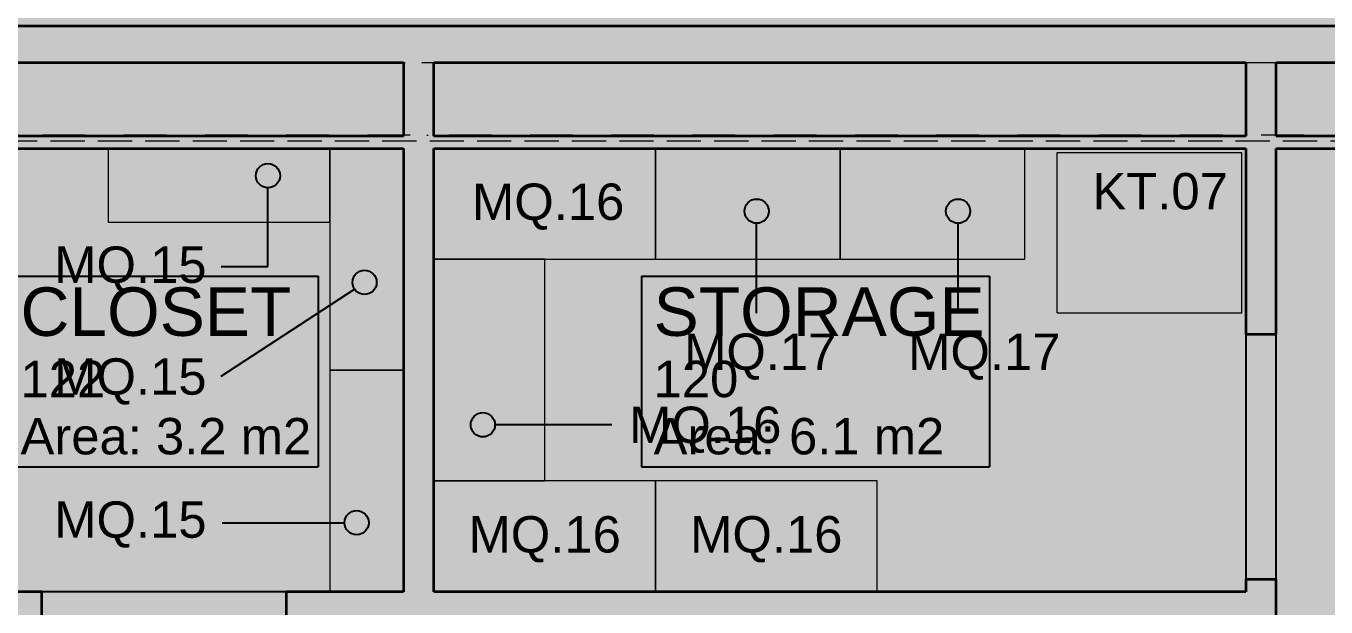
# Model space of a CAD drawing. Header units: millimetres. Extents: x -14278 to 101596, y -22378 to 34603.
# Drawn here: x 8442 to 13807, y 4304 to 6700 of the extents above; entities that cross this region are included whole.
import ezdxf
from ezdxf.enums import TextEntityAlignment as Align

# ---------------------------------------------------------------- set-up
doc = ezdxf.new("R2010")
doc.units = ezdxf.units.MM
doc.header["$MEASUREMENT"] = 0
doc.linetypes.add('Dot & Dashed', pattern=[335.138881, 176.388884, -88.194442, 0, -70.555556])
doc.linetypes.add('Hidden Line', pattern=[195.611112, 141.111112, -54.5])
for name, color, linetype in [('A-Zz_20_10_90-T_TextFFEInternal', 7, 'Continuous'), ('NewA-Ee_25_10-M_WallsExternal', 7, 'Continuous'), ('NewA-Ee_25_10-M_WallsInternal', 7, 'Continuous'), ('NewA-Ee_30_40-M_Floors', 7, 'Continuous'), ('NewA-Ee_30_60-M_Pavements', 7, 'Continuous'), ('NewA-Ee_40_20-M_GeneralFFAndEInternalFixed', 7, 'Continuous'), ('NewA-SL-M_SpacesInternal', 7, 'Continuous'), ('NewA-Ss_30_25-M_CeilingAndSoffitSystems', 7, 'Continuous'), ('NewA-Zz_20_10_90-T_TextFFEInternal', 7, 'Continuous'), ('NewA-Zz_35_40_80-M_GridStructural', 7, 'Continuous'), ('NewA-Zz_50_10_70-P_BoundarySiteRed', 7, 'Continuous'), ('NewA-Zz_50_90_00-M_GrossInternal', 7, 'Continuous')]:
    doc.layers.add(name, color=color, linetype=linetype)
doc.styles.add('GENERATED_STYLE_1', font='')
doc.styles.get('GENERATED_STYLE_1').set_extended_font_data('Arial')

# ---------------------------------------------------------------- blocks, each defined once
blk = doc.blocks.new('Beam_1_1', base_point=(28050, 0))
at = {"layer": 'NewA-Ee_25_10-M_WallsExternal', "color": 6, "linetype": 'Hidden Line', "lineweight": 13}
blk.add_line((28050, 6225.1), (8350, 6225.1), dxfattribs=at)
blk = doc.blocks.new('HALL_117_9_1', base_point=(18959.3, 7316.1))
at = {"layer": 'NewA-SL-M_SpacesInternal', "color": 253, "linetype": 'Continuous', "lineweight": 13}
blk.add_line((6032.8, 6700.3), (27899.7, 6700.3), dxfattribs=at)
at = {"layer": 'NewA-SL-M_SpacesInternal', "color": 5, "lineweight": 70, "style": 'GENERATED_STYLE_1'}
for tag, height, p in [('ROOM_NAME', 200, (18313.2, 7623.9)), ('ROOM_NUMBER', 150, (18313.2, 7321.1)), ('adj_text', 150, (18313.2, 7085.4))]:
    blk.add_attdef(tag, text='', height=height, dxfattribs=at).set_placement(p, align=Align.TOP_LEFT)
blk = doc.blocks.new('BAR_119_19_1', base_point=(13074.2, -1043.6))
at = {"layer": 'NewA-SL-M_SpacesInternal', "color": 253, "linetype": 'Continuous', "lineweight": 13}
for p, q in [((15124.9, 6195.8), (13600.5, 6195.8)), ((13600.5, 6195.8), (13600.5, 4242))]:
    blk.add_line(p, q, dxfattribs=at)
at = {"layer": 'NewA-SL-M_SpacesInternal', "color": 5, "lineweight": 70, "style": 'GENERATED_STYLE_1'}
for tag, height, p in [('ROOM_NAME', 200, (12428.2, -735.7)), ('ROOM_NUMBER', 150, (12428.2, -1038.6)), ('adj_text', 150, (12428.2, -1274.3))]:
    blk.add_attdef(tag, text='', height=height, dxfattribs=at).set_placement(p, align=Align.TOP_LEFT)
blk = doc.blocks.new('STORAGE_120_21_1', base_point=(11700.1, 5314.7))
at = {"layer": 'NewA-SL-M_SpacesInternal', "color": 253, "linetype": 'Continuous', "lineweight": 13}
for p, q in [((13475.5, 6195.8), (10125.4, 6195.8)), ((10125.4, 6195.8), (10125.4, 4367)), ((13475.5, 4367), (13475.5, 6195.8)), ((10125.4, 4367), (13475.5, 4367))]:
    blk.add_line(p, q, dxfattribs=at)
at = {"layer": 'NewA-SL-M_SpacesInternal', "linetype": 'Continuous'}
for p, q in [((10982, 5668.2), (10982, 5353.9)), ((10982, 5668.2), (12418.2, 5668.2)), ((12418.2, 5668.2), (12418.2, 5353.9)), ((10982, 5353.9), (10982, 5118.2)), ((12418.2, 5353.9), (12418.2, 5118.2)), ((10982, 5118.2), (10982, 4882.5)), ((12418.2, 5118.2), (12418.2, 4882.5)), ((10982, 4882.5), (12418.2, 4882.5))]:
    blk.add_line(p, q, dxfattribs=at)
at = {"layer": 'NewA-SL-M_SpacesInternal', "color": 5, "lineweight": 70, "style": 'GENERATED_STYLE_1'}
for tag, height, p in [('ROOM_NAME', 200, (11032, 5622.5)), ('ROOM_NUMBER', 150, (11032, 5319.7)), ('adj_text', 150, (11032, 5083.9))]:
    blk.add_attdef(tag, text='', height=height, dxfattribs=at).set_placement(p, align=Align.TOP_LEFT)
blk = doc.blocks.new('CLOSET_122_22_1', base_point=(9008.5, 5314.7))
at = {"layer": 'NewA-SL-M_SpacesInternal', "color": 253, "linetype": 'Continuous', "lineweight": 13}
for p, q in [((10000.4, 6195.8), (8225.2, 6195.8)), ((8225.2, 6195.8), (8225.2, 4367)), ((10000.4, 4367), (10000.4, 6195.8)), ((8225.2, 4367), (10000.4, 4367))]:
    blk.add_line(p, q, dxfattribs=at)
at = {"layer": 'NewA-SL-M_SpacesInternal', "linetype": 'Continuous'}
for p, q in [((8369.6, 5668.2), (8369.6, 5353.9)), ((8369.6, 5668.2), (9647.3, 5668.2)), ((9647.3, 5668.2), (9647.3, 5353.9)), ((8369.6, 5353.9), (8369.6, 5118.2)), ((9647.3, 5353.9), (9647.3, 5118.2)), ((8369.6, 5118.2), (8369.6, 4882.5)), ((9647.3, 5118.2), (9647.3, 4882.5)), ((8369.6, 4882.5), (9647.3, 4882.5))]:
    blk.add_line(p, q, dxfattribs=at)
at = {"layer": 'NewA-SL-M_SpacesInternal', "color": 5, "lineweight": 70, "style": 'GENERATED_STYLE_1'}
for tag, height, p in [('ROOM_NAME', 200, (8419.6, 5622.5)), ('ROOM_NUMBER', 150, (8419.6, 5319.7)), ('adj_text', 150, (8419.6, 5083.9))]:
    blk.add_attdef(tag, text='', height=height, dxfattribs=at).set_placement(p, align=Align.TOP_LEFT)
blk = doc.blocks.new('Mesh_1_1', base_point=(14339.9, 34603))
at = {"layer": 'NewA-Ee_30_60-M_Pavements', "color": 254, "linetype": 'Continuous', "lineweight": 13, "flags": 128}
blk.add_lwpolyline([(14339.9, 34603, -0.414214), (42830.6, 6112.3, -0.414214), (14339.9, -22378.4, -0.414214), (-14150.7, 6112.3, -0.414214)], format="xyb", close=True, dxfattribs=at)
blk = doc.blocks.new('Slab_4_1', base_point=(11328, 15324.9))
at = {"layer": 'NewA-Ee_30_40-M_Floors', "linetype": 'Continuous', "lineweight": 13}
blk.add_hatch(color=254, dxfattribs=at).paths.add_polyline_path([(11328, 15324.9), (11328, 15099.7), (150.3, 15099.7), (150.3, 9350.5), (-124.9, 9350.5), (-124.9, 8300.5), (150.3, 8300.5), (150.3, 6700.3), (2050.3, 6700.3), (2050.3, 2150.3), (5499.7, 2150.3), (5499.7, 3091.8), (6214.3, 3091.8), (6214.3, 2766.8), (7714.3, 2766.8), (7714.3, 3091.8), (8455.6, 3091.8), (8500.3, 150.3), (16363.1, 150.3), (16363.1, -124.9), (17413.1, -124.9), (17413.1, 150.3), (27899.7, 150.3), (27899.7, 6700.3), (34699.7, 6700.3), (34699.7, 15099.7), (34639.4, 15099.7), (34639.4, 15324.9), (32809.4, 15324.9), (32809.4, 15099.7), (13158, 15099.7), (13158, 15324.9)])
blk = doc.blocks.new('Slab_18_1', base_point=(32225, 6700.3))
at = {"layer": 'NewA-Ss_30_25-M_CeilingAndSoffitSystems', "linetype": 'Continuous', "lineweight": 0}
blk.add_hatch(color=255, dxfattribs=at).paths.add_polyline_path([(32225, 6700.3), (32225, 8075), (6060, 8075), (6060, 6700.3)])
at = {"layer": 'NewA-Ss_30_25-M_CeilingAndSoffitSystems', "color": 6, "linetype": 'Continuous', "lineweight": 13, "flags": 128}
blk.add_lwpolyline([(32225, 6700.3), (6060, 6700.3), (6060, 8075), (32225, 8075)], close=True, dxfattribs=at)
blk = doc.blocks.new('Slab_19_1', base_point=(12924.2, 4242))
at = {"layer": 'NewA-Ss_30_25-M_CeilingAndSoffitSystems', "linetype": 'Continuous', "lineweight": 0}
blk.add_hatch(color=255, dxfattribs=at).paths.add_polyline_path([(12924.2, 4242), (12924.2, 496.7), (13275, 496.7), (13275, 150.3), (15124.9, 150.3), (15124.9, 1222.6), (14759.3, 1222.6), (14759.3, 1347.6), (15110.7, 1347.6), (15110.9, 4248), (14759.3, 4248), (14759.3, 4371.8), (15124.9, 4371.8), (15124.9, 6192.8), (13600.5, 6192.8), (13600.5, 4242)])
at = {"layer": 'NewA-Ss_30_25-M_CeilingAndSoffitSystems', "color": 6, "linetype": 'Continuous', "lineweight": 13, "flags": 128}
blk.add_lwpolyline([(12924.2, 4242), (13600.5, 4242), (13600.5, 6192.8), (15124.9, 6192.8), (15124.9, 4371.8), (14759.3, 4371.8), (14759.3, 4248), (15110.9, 4248), (15110.7, 1347.6), (14759.3, 1347.6), (14759.3, 1222.6), (15124.9, 1222.6), (15124.9, 150.3), (13275, 150.3), (13275, 496.7), (12924.2, 496.7)], close=True, dxfattribs=at)
blk = doc.blocks.new('Slab_20_1', base_point=(10125.4, 4367))
at = {"layer": 'NewA-Ss_30_25-M_CeilingAndSoffitSystems', "linetype": 'Continuous', "lineweight": 0}
blk.add_hatch(color=255, dxfattribs=at).paths.add_polyline_path([(10125.4, 4367), (13475.5, 4367), (13475.5, 6192.8), (10125.4, 6192.8)])
at = {"layer": 'NewA-Ss_30_25-M_CeilingAndSoffitSystems', "color": 6, "linetype": 'Continuous', "lineweight": 13, "flags": 128}
blk.add_lwpolyline([(10125.4, 4367), (13475.5, 4367), (13475.5, 6192.8), (10125.4, 6192.8)], close=True, dxfattribs=at)
blk = doc.blocks.new('Slab_22_1', base_point=(8225.2, 4367))
at = {"layer": 'NewA-Ss_30_25-M_CeilingAndSoffitSystems', "linetype": 'Continuous', "lineweight": 0}
blk.add_hatch(color=255, dxfattribs=at).paths.add_polyline_path([(8225.2, 4367), (10000.4, 4367), (10000.4, 6195.8), (8225.2, 6195.8)])
at = {"layer": 'NewA-Ss_30_25-M_CeilingAndSoffitSystems', "color": 6, "linetype": 'Continuous', "lineweight": 13, "flags": 128}
blk.add_lwpolyline([(8225.2, 4367), (10000.4, 4367), (10000.4, 6195.8), (8225.2, 6195.8)], close=True, dxfattribs=at)
blk = doc.blocks.new('Wall_40_1', base_point=(13600.4, 6700.3))
at = {"layer": 'NewA-Ee_25_10-M_WallsInternal', "color": 92, "linetype": 'Continuous', "lineweight": 35}
for p, q in [((13475.5, 5429), (13600.4, 5429)), ((13475.5, 4419), (13600.4, 4419))]:
    blk.add_line(p, q, dxfattribs=at)
at = {"layer": 'NewA-Ee_25_10-M_WallsInternal', "linetype": 'Continuous'}
for p, q in [((13475.5, 5429), (13475.5, 4419)), ((13600.4, 4419), (13600.4, 5429))]:
    blk.add_line(p, q, dxfattribs=at)
at = {"layer": 'NewA-Ee_25_10-M_WallsInternal', "color": 92, "linetype": 'Continuous', "lineweight": 35, "flags": 128}
for points in [[(13475.5, 6550.3), (13475.5, 6245.8)], [(13600.4, 6245.8), (13600.4, 6550.3)], [(13475.5, 6195.8), (13475.5, 5429)], [(13600.4, 5429), (13600.4, 6195.8)], [(13475.5, 4419), (13475.5, 4367)], [(13600.4, 4242), (13600.4, 4419)]]:
    blk.add_lwpolyline(points, dxfattribs=at)
blk = doc.blocks.new('Wall_41_1', base_point=(13600.5, 4242))
at = {"layer": 'NewA-Ee_25_10-M_WallsInternal', "color": 92, "linetype": 'Continuous', "lineweight": 35}
for p, q in [((8507.7, 4242), (8507.7, 4367)), ((9517.7, 4242), (9517.7, 4367))]:
    blk.add_line(p, q, dxfattribs=at)
at = {"layer": 'NewA-Ee_25_10-M_WallsInternal', "linetype": 'Continuous'}
blk.add_line((9517.7, 4367), (8507.7, 4367), dxfattribs=at)
at = {"layer": 'NewA-Ee_25_10-M_WallsInternal', "color": 92, "linetype": 'Continuous', "lineweight": 35, "flags": 128}
for points in [[(8507.7, 4367), (8225.2, 4367)], [(10000.4, 4367), (9517.7, 4367)], [(13475.5, 4367), (10125.4, 4367)]]:
    blk.add_lwpolyline(points, dxfattribs=at)
blk = doc.blocks.new('Wall_42_1', base_point=(10125.4, 6700.3))
at = {"layer": 'NewA-Ee_25_10-M_WallsInternal', "color": 92, "linetype": 'Continuous', "lineweight": 35, "flags": 128}
for points in [[(10000.4, 6550.3), (10000.4, 6245.8)], [(10125.4, 6245.8), (10125.4, 6550.3)], [(10000.4, 6195.8), (10000.4, 4367)], [(10125.4, 4367), (10125.4, 6195.8)]]:
    blk.add_lwpolyline(points, dxfattribs=at)
blk = doc.blocks.new('Wall_52_1', base_point=(6032.8, 6700.3))
at = {"layer": 'NewA-Ee_25_10-M_WallsInternal', "color": 92, "linetype": 'Continuous', "lineweight": 35, "flags": 128}
for points in [[(15249.9, 6700.3), (6032.8, 6700.3)], [(8025.2, 6550.3), (10000.4, 6550.3)], [(10125.4, 6550.3), (13475.5, 6550.3)], [(13600.5, 6550.3), (15124.9, 6550.3)]]:
    blk.add_lwpolyline(points, dxfattribs=at)
blk = doc.blocks.new('Wall_53_1', base_point=(7925.2, 6195.8))
at = {"layer": 'NewA-Ee_25_10-M_WallsInternal', "color": 92, "linetype": 'Continuous', "lineweight": 35, "flags": 128}
for points in [[(10000.4, 6245.8), (8225.2, 6245.8)], [(13475.5, 6245.8), (10125.4, 6245.8)], [(15124.9, 6245.8), (13600.5, 6245.8)], [(8225.2, 6195.8), (10000.4, 6195.8)], [(10125.4, 6195.8), (13475.5, 6195.8)], [(13600.5, 6195.8), (15124.9, 6195.8)]]:
    blk.add_lwpolyline(points, dxfattribs=at)
blk = doc.blocks.new('Standard grid marker_2')
at = {"layer": 'NewA-Zz_35_40_80-M_GridStructural', "color": 6, "linetype": 'Dot & Dashed', "lineweight": 13}
blk.add_line((1000, 0), (40175.6, 0), dxfattribs=at)
at = {"layer": 'NewA-Zz_35_40_80-M_GridStructural', "style": 'GENERATED_STYLE_1'}
blk.add_attdef('AC_MarkerText_1', text='', height=250, dxfattribs=at).set_placement((41425.6, 14.3), align=Align.MIDDLE_CENTER)
blk = doc.blocks.new('Standard grid marker_4')
at = {"layer": 'NewA-Zz_35_40_80-M_GridStructural', "color": 6, "linetype": 'Dot & Dashed', "lineweight": 13}
blk.add_line((1000, 0), (40175.6, 0), dxfattribs=at)
blk = doc.blocks.new('Flexible Shelf 19')
at = {"layer": 'NewA-Ee_40_20-M_GeneralFFAndEInternalFixed', "color": 1, "linetype": 'Continuous', "lineweight": 18}
for p, q in [((762, 457.2), (0, 457.2)), ((0, 457.2), (0, 0)), ((762, 0), (762, 457.2)), ((0, 0), (762, 0))]:
    blk.add_line(p, q, dxfattribs=at)
blk = doc.blocks.new('Flexible Shelf 19_2')
at = {"layer": 'NewA-Ee_40_20-M_GeneralFFAndEInternalFixed', "color": 1, "linetype": 'Continuous', "lineweight": 18}
for p, q in [((914.4, 457.2), (0, 457.2)), ((0, 457.2), (0, 0)), ((914.4, 0), (914.4, 457.2)), ((0, 0), (914.4, 0))]:
    blk.add_line(p, q, dxfattribs=at)
blk = doc.blocks.new('Flexible Shelf 19_3')
at = {"layer": 'NewA-Ee_40_20-M_GeneralFFAndEInternalFixed', "color": 1, "linetype": 'Continuous', "lineweight": 18}
for p, q in [((914.4, 304.8), (0, 304.8)), ((0, 304.8), (0, 0)), ((914.4, 0), (914.4, 304.8)), ((0, 0), (914.4, 0))]:
    blk.add_line(p, q, dxfattribs=at)
blk = doc.blocks.new('Icemaker 19')
at = {"layer": 'NewA-Ee_40_20-M_GeneralFFAndEInternalFixed', "color": 1, "linetype": 'Continuous', "lineweight": 18}
for p, q in [((0, 660.4), (762, 660.4)), ((0, 0), (0, 660.4)), ((762, 0), (762, 660.4)), ((0, 0), (762, 0))]:
    blk.add_line(p, q, dxfattribs=at)
blk = doc.blocks.new('Line_32_1', base_point=(9251.3, 4651.9))
at = {"layer": 'NewA-Zz_20_10_90-T_TextFFEInternal', "linetype": 'Continuous'}
blk.add_hatch(color=256, dxfattribs=at).paths.add_polyline_path([(9856.5, 4651.9), (9852.6, 4671.1), (9841.8, 4687.3), (9825.6, 4698.1), (9806.5, 4701.9), (9787.3, 4698.1), (9771.1, 4687.3), (9760.3, 4671.1), (9756.5, 4651.9), (9760.3, 4632.8), (9771.1, 4616.6), (9787.3, 4605.7), (9806.5, 4601.9), (9825.6, 4605.7), (9841.8, 4616.6), (9852.6, 4632.8)])
blk.add_line((9251.3, 4651.9), (9756.5, 4651.9), dxfattribs=at)
blk.add_circle((9806.5, 4651.9), 50, dxfattribs=at)
blk = doc.blocks.new('Line_33_1', base_point=(9247.2, 5256.4))
at = {"layer": 'NewA-Zz_20_10_90-T_TextFFEInternal', "linetype": 'Continuous'}
blk.add_hatch(color=256, dxfattribs=at).paths.add_polyline_path([(9889.3, 5642.9), (9885.5, 5662), (9874.7, 5678.2), (9858.5, 5689.1), (9839.3, 5692.9), (9820.2, 5689.1), (9804, 5678.2), (9793.2, 5662), (9789.3, 5642.9), (9793.2, 5623.8), (9804, 5607.5), (9820.2, 5596.7), (9839.3, 5592.9), (9858.5, 5596.7), (9874.7, 5607.5), (9885.5, 5623.8)])
blk.add_line((9247.2, 5256.4), (9797.5, 5615.6), dxfattribs=at)
blk.add_circle((9839.3, 5642.9), 50, dxfattribs=at)
blk = doc.blocks.new('Line_34_1', base_point=(9440.5, 5708.7))
at = {"layer": 'NewA-Zz_20_10_90-T_TextFFEInternal', "linetype": 'Continuous'}
blk.add_hatch(color=256, dxfattribs=at).paths.add_polyline_path([(9490.5, 6082.9), (9486.7, 6102), (9475.8, 6118.2), (9459.6, 6129.1), (9440.5, 6132.9), (9421.4, 6129.1), (9405.1, 6118.2), (9394.3, 6102), (9390.5, 6082.9), (9394.3, 6063.7), (9405.1, 6047.5), (9421.4, 6036.7), (9440.5, 6032.9), (9459.6, 6036.7), (9475.8, 6047.5), (9486.7, 6063.7)])
blk.add_line((9440.5, 5708.7), (9440.5, 6032.9), dxfattribs=at)
blk.add_circle((9440.5, 6082.9), 50, dxfattribs=at)
blk = doc.blocks.new('Line_35_1', base_point=(12288.6, 5516.5))
at = {"layer": 'NewA-Zz_20_10_90-T_TextFFEInternal', "linetype": 'Continuous'}
blk.add_hatch(color=256, dxfattribs=at).paths.add_polyline_path([(12338.6, 5936.9), (12334.8, 5956), (12324, 5972.2), (12307.8, 5983.1), (12288.6, 5986.9), (12269.5, 5983.1), (12253.3, 5972.2), (12242.4, 5956), (12238.6, 5936.9), (12242.4, 5917.7), (12253.3, 5901.5), (12269.5, 5890.7), (12288.6, 5886.9), (12307.8, 5890.7), (12324, 5901.5), (12334.8, 5917.7)])
blk.add_line((12288.6, 5516.5), (12288.6, 5886.9), dxfattribs=at)
blk.add_circle((12288.6, 5936.9), 50, dxfattribs=at)
blk = doc.blocks.new('Line_36_1', base_point=(11457.3, 5516.5))
at = {"layer": 'NewA-Zz_20_10_90-T_TextFFEInternal', "linetype": 'Continuous'}
blk.add_hatch(color=256, dxfattribs=at).paths.add_polyline_path([(11507.3, 5936.9), (11503.5, 5956), (11492.7, 5972.2), (11476.4, 5983.1), (11457.3, 5986.9), (11438.2, 5983.1), (11421.9, 5972.2), (11411.1, 5956), (11407.3, 5936.9), (11411.1, 5917.7), (11421.9, 5901.5), (11438.2, 5890.7), (11457.3, 5886.9), (11476.4, 5890.7), (11492.7, 5901.5), (11503.5, 5917.7)])
blk.add_line((11457.3, 5516.5), (11457.3, 5886.9), dxfattribs=at)
blk.add_circle((11457.3, 5936.9), 50, dxfattribs=at)
blk = doc.blocks.new('Line_37_1', base_point=(10860.4, 5055.8))
at = {"layer": 'NewA-Zz_20_10_90-T_TextFFEInternal', "linetype": 'Continuous'}
blk.add_hatch(color=256, dxfattribs=at).paths.add_polyline_path([(10377.5, 5055.8), (10373.7, 5074.9), (10362.9, 5091.2), (10346.7, 5102), (10327.5, 5105.8), (10308.4, 5102), (10292.2, 5091.2), (10281.4, 5074.9), (10277.5, 5055.8), (10281.4, 5036.7), (10292.2, 5020.5), (10308.4, 5009.6), (10327.5, 5005.8), (10346.7, 5009.6), (10362.9, 5020.5), (10373.7, 5036.7)])
blk.add_line((10860.4, 5055.8), (10377.5, 5055.8), dxfattribs=at)
blk.add_circle((10327.5, 5055.8), 50, dxfattribs=at)
blk = doc.blocks.new('Label_28_1', base_point=(11072, 4763.4))
at = {"layer": 'A-Zz_20_10_90-T_TextFFEInternal', "insert": (11497, 4679.1), "char_height": 150, "attachment_point": 2, "style": 'GENERATED_STYLE_1'}
blk.add_mtext('\\fArial|b0|i0|c0|p34;MQ.16\\fArial|b0|i0|c0|p34;\\fArial|b0|i0|c0|p34;\\fArial|b0|i0|c0|p34;\\fArial|b0|i0|c0|p34;\\fArial|b0|i0|c0|p34;\\fArial|b0|i0|c0|p34;\\fArial|b0|i0|c0|p34;\\fArial|b0|i0|c0|p34;\\fArial|b0|i0|c0|p34;\\fArial|b0|i0|c0|p34;\\fArial|b0|i0|c0|p34;\\fArial|b0|i0|c0|p34;\\fArial|b0|i0|c0|p34;\\fArial|b0|i0|c0|p34;\\fArial|b0|i0|c0|p34;\\fArial|b0|i0|c0|p34;\\fArial|b0|i0|c0|p34;\\fArial|b0|i0|c0|p34;\\fArial|b0|i0|c0|p34;\\fArial|b0|i0|c0|p34;\\fArial|b0|i0|c0|p34;\\fArial|b0|i0|c0|p34;\\fArial|b0|i0|c0|p34;\\fArial|b0|i0|c0|p34;\\fArial|b0|i0|c0|p34;\\fArial|b0|i0|c0|p34;\\fArial|b0|i0|c0|p34;\\fArial|b0|i0|c0|p34;\\fArial|b0|i0|c0|p34;}', dxfattribs=at)
blk = doc.blocks.new('Label_29_1', base_point=(10157.6, 4763.4))
at = {"layer": 'A-Zz_20_10_90-T_TextFFEInternal', "insert": (10582.6, 4679.1), "char_height": 150, "attachment_point": 2, "style": 'GENERATED_STYLE_1'}
blk.add_mtext('\\fArial|b0|i0|c0|p34;MQ.16\\fArial|b0|i0|c0|p34;\\fArial|b0|i0|c0|p34;\\fArial|b0|i0|c0|p34;\\fArial|b0|i0|c0|p34;\\fArial|b0|i0|c0|p34;\\fArial|b0|i0|c0|p34;\\fArial|b0|i0|c0|p34;\\fArial|b0|i0|c0|p34;\\fArial|b0|i0|c0|p34;\\fArial|b0|i0|c0|p34;\\fArial|b0|i0|c0|p34;\\fArial|b0|i0|c0|p34;\\fArial|b0|i0|c0|p34;\\fArial|b0|i0|c0|p34;\\fArial|b0|i0|c0|p34;\\fArial|b0|i0|c0|p34;\\fArial|b0|i0|c0|p34;\\fArial|b0|i0|c0|p34;\\fArial|b0|i0|c0|p34;\\fArial|b0|i0|c0|p34;\\fArial|b0|i0|c0|p34;\\fArial|b0|i0|c0|p34;\\fArial|b0|i0|c0|p34;\\fArial|b0|i0|c0|p34;\\fArial|b0|i0|c0|p34;\\fArial|b0|i0|c0|p34;\\fArial|b0|i0|c0|p34;\\fArial|b0|i0|c0|p34;\\fArial|b0|i0|c0|p34;}', dxfattribs=at)
blk = doc.blocks.new('Label_30_1', base_point=(10820.2, 5214.9))
at = {"layer": 'A-Zz_20_10_90-T_TextFFEInternal', "insert": (11245.2, 5130.6), "char_height": 150, "attachment_point": 2, "style": 'GENERATED_STYLE_1'}
blk.add_mtext('\\fArial|b0|i0|c0|p34;MQ.16\\fArial|b0|i0|c0|p34;\\fArial|b0|i0|c0|p34;\\fArial|b0|i0|c0|p34;\\fArial|b0|i0|c0|p34;\\fArial|b0|i0|c0|p34;\\fArial|b0|i0|c0|p34;\\fArial|b0|i0|c0|p34;\\fArial|b0|i0|c0|p34;\\fArial|b0|i0|c0|p34;\\fArial|b0|i0|c0|p34;\\fArial|b0|i0|c0|p34;\\fArial|b0|i0|c0|p34;\\fArial|b0|i0|c0|p34;\\fArial|b0|i0|c0|p34;\\fArial|b0|i0|c0|p34;\\fArial|b0|i0|c0|p34;\\fArial|b0|i0|c0|p34;\\fArial|b0|i0|c0|p34;\\fArial|b0|i0|c0|p34;\\fArial|b0|i0|c0|p34;\\fArial|b0|i0|c0|p34;\\fArial|b0|i0|c0|p34;\\fArial|b0|i0|c0|p34;\\fArial|b0|i0|c0|p34;\\fArial|b0|i0|c0|p34;\\fArial|b0|i0|c0|p34;\\fArial|b0|i0|c0|p34;\\fArial|b0|i0|c0|p34;\\fArial|b0|i0|c0|p34;}', dxfattribs=at)
blk = doc.blocks.new('Label_31_1', base_point=(10172, 6135))
at = {"layer": 'A-Zz_20_10_90-T_TextFFEInternal', "insert": (10597, 6050.7), "char_height": 150, "attachment_point": 2, "style": 'GENERATED_STYLE_1'}
blk.add_mtext('\\fArial|b0|i0|c0|p34;MQ.16\\fArial|b0|i0|c0|p34;\\fArial|b0|i0|c0|p34;\\fArial|b0|i0|c0|p34;\\fArial|b0|i0|c0|p34;\\fArial|b0|i0|c0|p34;\\fArial|b0|i0|c0|p34;\\fArial|b0|i0|c0|p34;\\fArial|b0|i0|c0|p34;\\fArial|b0|i0|c0|p34;\\fArial|b0|i0|c0|p34;\\fArial|b0|i0|c0|p34;\\fArial|b0|i0|c0|p34;\\fArial|b0|i0|c0|p34;\\fArial|b0|i0|c0|p34;\\fArial|b0|i0|c0|p34;\\fArial|b0|i0|c0|p34;\\fArial|b0|i0|c0|p34;\\fArial|b0|i0|c0|p34;\\fArial|b0|i0|c0|p34;\\fArial|b0|i0|c0|p34;\\fArial|b0|i0|c0|p34;\\fArial|b0|i0|c0|p34;\\fArial|b0|i0|c0|p34;\\fArial|b0|i0|c0|p34;\\fArial|b0|i0|c0|p34;\\fArial|b0|i0|c0|p34;\\fArial|b0|i0|c0|p34;\\fArial|b0|i0|c0|p34;\\fArial|b0|i0|c0|p34;}', dxfattribs=at)
blk = doc.blocks.new('Label_32_1', base_point=(11047.1, 5516.5))
at = {"layer": 'A-Zz_20_10_90-T_TextFFEInternal', "insert": (11472.1, 5432.2), "char_height": 150, "attachment_point": 2, "style": 'GENERATED_STYLE_1'}
blk.add_mtext('\\fArial|b0|i0|c0|p34;MQ.17\\fArial|b0|i0|c0|p34;\\fArial|b0|i0|c0|p34;\\fArial|b0|i0|c0|p34;\\fArial|b0|i0|c0|p34;\\fArial|b0|i0|c0|p34;\\fArial|b0|i0|c0|p34;\\fArial|b0|i0|c0|p34;\\fArial|b0|i0|c0|p34;\\fArial|b0|i0|c0|p34;\\fArial|b0|i0|c0|p34;\\fArial|b0|i0|c0|p34;\\fArial|b0|i0|c0|p34;\\fArial|b0|i0|c0|p34;\\fArial|b0|i0|c0|p34;\\fArial|b0|i0|c0|p34;\\fArial|b0|i0|c0|p34;\\fArial|b0|i0|c0|p34;\\fArial|b0|i0|c0|p34;\\fArial|b0|i0|c0|p34;\\fArial|b0|i0|c0|p34;\\fArial|b0|i0|c0|p34;\\fArial|b0|i0|c0|p34;\\fArial|b0|i0|c0|p34;\\fArial|b0|i0|c0|p34;\\fArial|b0|i0|c0|p34;\\fArial|b0|i0|c0|p34;\\fArial|b0|i0|c0|p34;\\fArial|b0|i0|c0|p34;\\fArial|b0|i0|c0|p34;}', dxfattribs=at)
blk = doc.blocks.new('Label_33_1', base_point=(11971.7, 5516.5))
at = {"layer": 'A-Zz_20_10_90-T_TextFFEInternal', "insert": (12396.7, 5432.2), "char_height": 150, "attachment_point": 2, "style": 'GENERATED_STYLE_1'}
blk.add_mtext('\\fArial|b0|i0|c0|p34;MQ.17\\fArial|b0|i0|c0|p34;\\fArial|b0|i0|c0|p34;\\fArial|b0|i0|c0|p34;\\fArial|b0|i0|c0|p34;\\fArial|b0|i0|c0|p34;\\fArial|b0|i0|c0|p34;\\fArial|b0|i0|c0|p34;\\fArial|b0|i0|c0|p34;\\fArial|b0|i0|c0|p34;\\fArial|b0|i0|c0|p34;\\fArial|b0|i0|c0|p34;\\fArial|b0|i0|c0|p34;\\fArial|b0|i0|c0|p34;\\fArial|b0|i0|c0|p34;\\fArial|b0|i0|c0|p34;\\fArial|b0|i0|c0|p34;\\fArial|b0|i0|c0|p34;\\fArial|b0|i0|c0|p34;\\fArial|b0|i0|c0|p34;\\fArial|b0|i0|c0|p34;\\fArial|b0|i0|c0|p34;\\fArial|b0|i0|c0|p34;\\fArial|b0|i0|c0|p34;\\fArial|b0|i0|c0|p34;\\fArial|b0|i0|c0|p34;\\fArial|b0|i0|c0|p34;\\fArial|b0|i0|c0|p34;\\fArial|b0|i0|c0|p34;\\fArial|b0|i0|c0|p34;}', dxfattribs=at)
blk = doc.blocks.new('Label_34_1', base_point=(8448, 5414.2))
at = {"layer": 'A-Zz_20_10_90-T_TextFFEInternal', "insert": (8873, 5329.9), "char_height": 150, "attachment_point": 2, "style": 'GENERATED_STYLE_1'}
blk.add_mtext('\\fArial|b0|i0|c0|p34;MQ.15\\fArial|b0|i0|c0|p34;\\fArial|b0|i0|c0|p34;\\fArial|b0|i0|c0|p34;\\fArial|b0|i0|c0|p34;\\fArial|b0|i0|c0|p34;\\fArial|b0|i0|c0|p34;\\fArial|b0|i0|c0|p34;\\fArial|b0|i0|c0|p34;\\fArial|b0|i0|c0|p34;\\fArial|b0|i0|c0|p34;\\fArial|b0|i0|c0|p34;\\fArial|b0|i0|c0|p34;\\fArial|b0|i0|c0|p34;\\fArial|b0|i0|c0|p34;\\fArial|b0|i0|c0|p34;\\fArial|b0|i0|c0|p34;\\fArial|b0|i0|c0|p34;\\fArial|b0|i0|c0|p34;\\fArial|b0|i0|c0|p34;\\fArial|b0|i0|c0|p34;\\fArial|b0|i0|c0|p34;\\fArial|b0|i0|c0|p34;\\fArial|b0|i0|c0|p34;\\fArial|b0|i0|c0|p34;\\fArial|b0|i0|c0|p34;\\fArial|b0|i0|c0|p34;\\fArial|b0|i0|c0|p34;\\fArial|b0|i0|c0|p34;\\fArial|b0|i0|c0|p34;}', dxfattribs=at)
blk = doc.blocks.new('Label_35_1', base_point=(8448, 5875.5))
at = {"layer": 'A-Zz_20_10_90-T_TextFFEInternal', "insert": (8873, 5791.2), "char_height": 150, "attachment_point": 2, "style": 'GENERATED_STYLE_1'}
blk.add_mtext('\\fArial|b0|i0|c0|p34;MQ.15\\fArial|b0|i0|c0|p34;\\fArial|b0|i0|c0|p34;\\fArial|b0|i0|c0|p34;\\fArial|b0|i0|c0|p34;\\fArial|b0|i0|c0|p34;\\fArial|b0|i0|c0|p34;\\fArial|b0|i0|c0|p34;\\fArial|b0|i0|c0|p34;\\fArial|b0|i0|c0|p34;\\fArial|b0|i0|c0|p34;\\fArial|b0|i0|c0|p34;\\fArial|b0|i0|c0|p34;\\fArial|b0|i0|c0|p34;\\fArial|b0|i0|c0|p34;\\fArial|b0|i0|c0|p34;\\fArial|b0|i0|c0|p34;\\fArial|b0|i0|c0|p34;\\fArial|b0|i0|c0|p34;\\fArial|b0|i0|c0|p34;\\fArial|b0|i0|c0|p34;\\fArial|b0|i0|c0|p34;\\fArial|b0|i0|c0|p34;\\fArial|b0|i0|c0|p34;\\fArial|b0|i0|c0|p34;\\fArial|b0|i0|c0|p34;\\fArial|b0|i0|c0|p34;\\fArial|b0|i0|c0|p34;\\fArial|b0|i0|c0|p34;\\fArial|b0|i0|c0|p34;}', dxfattribs=at)
blk = doc.blocks.new('Label_36_1', base_point=(8448, 4824.2))
at = {"layer": 'A-Zz_20_10_90-T_TextFFEInternal', "insert": (8873, 4739.9), "char_height": 150, "attachment_point": 2, "style": 'GENERATED_STYLE_1'}
blk.add_mtext('\\fArial|b0|i0|c0|p34;MQ.15\\fArial|b0|i0|c0|p34;\\fArial|b0|i0|c0|p34;\\fArial|b0|i0|c0|p34;\\fArial|b0|i0|c0|p34;\\fArial|b0|i0|c0|p34;\\fArial|b0|i0|c0|p34;\\fArial|b0|i0|c0|p34;\\fArial|b0|i0|c0|p34;\\fArial|b0|i0|c0|p34;\\fArial|b0|i0|c0|p34;\\fArial|b0|i0|c0|p34;\\fArial|b0|i0|c0|p34;\\fArial|b0|i0|c0|p34;\\fArial|b0|i0|c0|p34;\\fArial|b0|i0|c0|p34;\\fArial|b0|i0|c0|p34;\\fArial|b0|i0|c0|p34;\\fArial|b0|i0|c0|p34;\\fArial|b0|i0|c0|p34;\\fArial|b0|i0|c0|p34;\\fArial|b0|i0|c0|p34;\\fArial|b0|i0|c0|p34;\\fArial|b0|i0|c0|p34;\\fArial|b0|i0|c0|p34;\\fArial|b0|i0|c0|p34;\\fArial|b0|i0|c0|p34;\\fArial|b0|i0|c0|p34;\\fArial|b0|i0|c0|p34;\\fArial|b0|i0|c0|p34;}', dxfattribs=at)
blk = doc.blocks.new('Label_91_1', base_point=(12697.2, 6178.4))
at = {"layer": 'A-Zz_20_10_90-T_TextFFEInternal', "insert": (13122.2, 6094.1), "char_height": 150, "attachment_point": 2, "style": 'GENERATED_STYLE_1'}
blk.add_mtext('\\fArial|b0|i0|c0|p34;KT.07\\fArial|b0|i0|c0|p34;\\fArial|b0|i0|c0|p34;\\fArial|b0|i0|c0|p34;\\fArial|b0|i0|c0|p34;\\fArial|b0|i0|c0|p34;\\fArial|b0|i0|c0|p34;\\fArial|b0|i0|c0|p34;\\fArial|b0|i0|c0|p34;\\fArial|b0|i0|c0|p34;\\fArial|b0|i0|c0|p34;\\fArial|b0|i0|c0|p34;\\fArial|b0|i0|c0|p34;\\fArial|b0|i0|c0|p34;\\fArial|b0|i0|c0|p34;\\fArial|b0|i0|c0|p34;\\fArial|b0|i0|c0|p34;\\fArial|b0|i0|c0|p34;\\fArial|b0|i0|c0|p34;\\fArial|b0|i0|c0|p34;\\fArial|b0|i0|c0|p34;\\fArial|b0|i0|c0|p34;\\fArial|b0|i0|c0|p34;\\fArial|b0|i0|c0|p34;\\fArial|b0|i0|c0|p34;\\fArial|b0|i0|c0|p34;\\fArial|b0|i0|c0|p34;\\fArial|b0|i0|c0|p34;\\fArial|b0|i0|c0|p34;\\fArial|b0|i0|c0|p34;}', dxfattribs=at)

msp = doc.modelspace()

# ---------------------------------------------------------------- hatches: boundary and pattern name
at = {"layer": 'NewA-Zz_50_90_00-M_GrossInternal', "linetype": 'Continuous', "lineweight": 140}
msp.add_hatch(color=1, dxfattribs=at).paths.add_polyline_path([(150.3, 15099.7), (34699.7, 15099.7), (34699.7, 6700.3), (27899.7, 6700.3), (27899.7, 150.3), (8500.3, 150.3), (8500.3, 3091.8), (5499.7, 3091.8), (5499.7, 2150.3), (2050.3, 2150.3), (2050.3, 6700.3), (150.3, 6700.3)])

# ---------------------------------------------------------------- linework, layer by layer
at = {"layer": 'NewA-Zz_20_10_90-T_TextFFEInternal', "linetype": 'Continuous'}
msp.add_line((9247.2, 5708.7), (9440.5, 5708.7), dxfattribs=at)
at = {"layer": 'NewA-Zz_50_10_70-P_BoundarySiteRed', "color": 1, "linetype": 'Continuous', "lineweight": 140}
msp.add_circle((14339.9, 6112.3), 28490.7, dxfattribs=at)

# ---------------------------------------------------------------- block references
at = {"layer": 'A-Zz_20_10_90-T_TextFFEInternal', "color": 6, "linetype": 'Continuous', "lineweight": 13}
for name, p in [('Label_91_1', (12697.2, 6178.4)), ('Label_31_1', (10172, 6135)), ('Label_35_1', (8448, 5875.5)), ('Label_32_1', (11047.1, 5516.5)), ('Label_33_1', (11971.7, 5516.5)), ('Label_34_1', (8448, 5414.2)), ('Label_30_1', (10820.2, 5214.9)), ('Label_36_1', (8448, 4824.2)), ('Label_29_1', (10157.6, 4763.4)), ('Label_28_1', (11072, 4763.4))]:
    msp.add_blockref(name, p, dxfattribs=at)
at = {"layer": 'NewA-Ee_25_10-M_WallsExternal', "color": 6, "lineweight": 13}
msp.add_blockref('Beam_1_1', (28050, 0), dxfattribs=at)
at = {"layer": 'NewA-Ee_25_10-M_WallsInternal', "color": 92, "lineweight": 35}
for name, p in [('Wall_52_1', (6032.8, 6700.3)), ('Wall_42_1', (10125.4, 6700.3)), ('Wall_40_1', (13600.5, 6700.3)), ('Wall_53_1', (7925.2, 6195.8)), ('Wall_41_1', (13600.5, 4242))]:
    msp.add_blockref(name, p, dxfattribs=at)
at = {"layer": 'NewA-Ee_30_40-M_Floors', "color": 6, "linetype": 'Continuous', "lineweight": 13}
msp.add_blockref('Slab_4_1', (11328, 15324.9), dxfattribs=at)
at = {"layer": 'NewA-Ee_30_60-M_Pavements', "color": 254, "lineweight": 13}
msp.add_blockref('Mesh_1_1', (14339.9, 34603), dxfattribs=at)
at = {"layer": 'NewA-Ee_40_20-M_GeneralFFAndEInternalFixed', "color": 6, "linetype": 'Continuous', "lineweight": 13, "zscale": 1000}
for name, p in [('Flexible Shelf 19_3', (8781.2, 5891)), ('Flexible Shelf 19_2', (10125.4, 5738.6)), ('Flexible Shelf 19', (11039.8, 5738.6)), ('Flexible Shelf 19', (11801.8, 5738.6)), ('Icemaker 19', (12697.2, 5518))]:
    msp.add_blockref(name, p, dxfattribs=at)
for name, p, rotation in [('Flexible Shelf 19_3', (9695.6, 6195.8), 270), ('Flexible Shelf 19_2', (10582.6, 4824.2), 90), ('Flexible Shelf 19_3', (9695.6, 5281.4), 270), ('Flexible Shelf 19_2', (11039.8, 4824.2), 180), ('Flexible Shelf 19_2', (11954.2, 4824.2), 180)]:
    msp.add_blockref(name, p, dxfattribs=dict(at, rotation=rotation))
at = {"layer": 'NewA-SL-M_SpacesInternal', "linetype": 'Continuous'}
for name, p in [('HALL_117_9_1', (18959.3, 7316.1)), ('BAR_119_19_1', (13074.2, -1043.6))]:
    msp.add_blockref(name, p, dxfattribs=at)
for name, p, values in [('CLOSET_122_22_1', (9008.5, 5314.7), {'ROOM_NAME': 'CLOSET', 'ROOM_NUMBER': '122', 'adj_text': 'Area: 3.2 m2'}), ('STORAGE_120_21_1', (11700.1, 5314.7), {'ROOM_NAME': 'STORAGE', 'ROOM_NUMBER': '120', 'adj_text': 'Area: 6.1 m2'})]:
    msp.add_blockref(name, p, dxfattribs=at).add_auto_attribs(values)
at = {"layer": 'NewA-Ss_30_25-M_CeilingAndSoffitSystems', "color": 6, "linetype": 'Continuous', "lineweight": 13}
for name, p in [('Slab_18_1', (32225, 6700.3)), ('Slab_22_1', (8225.2, 4367)), ('Slab_20_1', (10125.4, 4367)), ('Slab_19_1', (12924.2, 4242))]:
    msp.add_blockref(name, p, dxfattribs=at)
at = {"layer": 'NewA-Zz_20_10_90-T_TextFFEInternal', "linetype": 'Continuous'}
for name, p in [('Line_34_1', (9440.5, 5708.7)), ('Line_36_1', (11457.3, 5516.5)), ('Line_35_1', (12288.6, 5516.5)), ('Line_33_1', (9247.2, 5256.4)), ('Line_37_1', (10860.4, 5055.8)), ('Line_32_1', (9251.3, 4651.9))]:
    msp.add_blockref(name, p, dxfattribs=at)
at = {"layer": 'NewA-Zz_35_40_80-M_GridStructural', "color": 1, "linetype": 'Continuous', "lineweight": 18, "zscale": 1000}
msp.add_blockref('Standard grid marker_2', (-1652.3, 6550), dxfattribs=at)
at = {"layer": 'NewA-Zz_35_40_80-M_GridStructural', "color": 1, "linetype": 'Continuous', "lineweight": 18, "zscale": 1000, "rotation": 180}
msp.add_blockref('Standard grid marker_4', (39523.3, 6250), dxfattribs=at)

doc.saveas('drawing.dxf')
